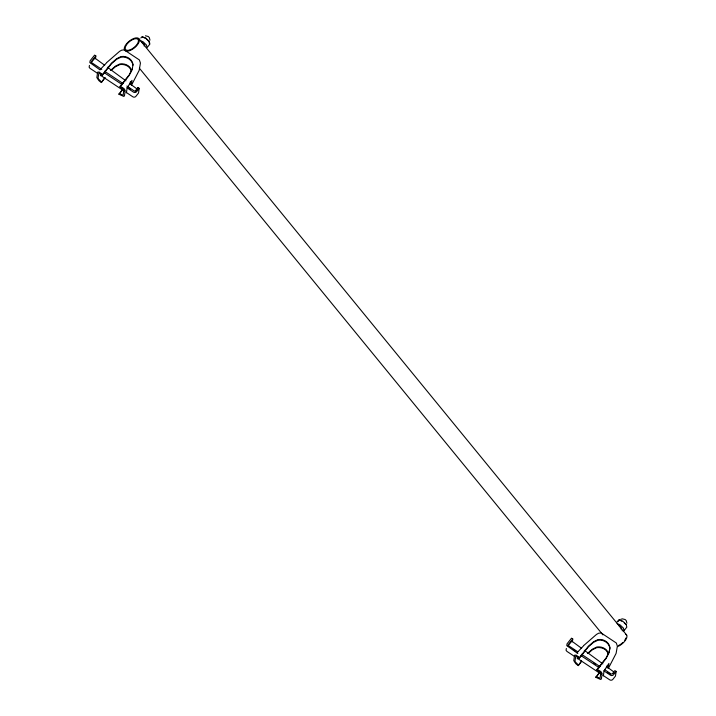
<?xml version="1.0" encoding="UTF-8"?>
<svg xmlns="http://www.w3.org/2000/svg" width="716" height="716" viewBox="0 0 716 716"><rect width="100%" height="100%" fill="white"/><g stroke="black" fill="none" stroke-linecap="round" stroke-linejoin="round"><path stroke-width="1.07" d="M95.434 58.73L95.846 55.938L94.61 55.114L90.127 60.779L89.831 62.569L99.972 69.846M100.508 75.726L100.822 73.667M101.421 81.901L98.011 78.518L98.826 73.068L102.433 75.171L102.522 74.527L99.148 72.03L97.662 72.155L96.848 77.605L98.987 80.711L101.332 82.546L104.652 77.82M132.218 69.004L129.229 74.831L120.19 86.269L123.94 88.498L125.246 90.484L124.432 95.935L123.734 96.418L118.99 94.288L122.964 88.748M119.089 93.644L123.125 95.21L123.94 89.751L120.1 86.904L120.19 86.269M126.41 92.803L127.18 87.665L131.995 80.362L131.377 84.461M129.918 84.757L130.375 81.678M137.705 89.411L137.982 87.549L139.226 88.372L138.528 93.026L135.915 96.329A2.273 2.058 8.5 0 1 132.746 96.749L126.24 92.418M572.352 641.787L572.773 638.994L571.538 638.171L567.054 643.836L566.759 645.626L577.83 653.52M577.436 658.774L577.74 656.724M578.349 664.958L574.939 661.575L575.753 656.125L579.36 658.228L579.45 657.583L576.076 655.086L574.59 655.212L573.776 660.662L575.906 663.768L578.251 665.603L581.58 660.877M579.45 657.583L588.489 646.154L593.6 641.724L598.003 639.603C603.445 638.708 609.039 641.912 609.987 647.559L609.146 652.061L606.157 657.888L597.117 669.326L600.858 671.554L602.165 673.541L601.351 678.992L600.661 679.475L595.918 677.345L599.892 671.805M596.016 676.701L600.044 678.267L600.858 672.807L597.019 669.961L597.117 669.326M603.337 675.859L604.107 670.722L608.913 663.419L608.153 668.547M606.846 667.813L607.15 665.764M604.734 669.728L611.24 674.051L612.296 673.908L614.91 670.606L616.154 671.429L615.456 676.083L612.842 679.386A2.273 2.058 8.5 0 1 609.674 679.806L603.167 675.474M89.428 65.433L89.142 67.223L89.983 68.324L97.421 73.265M566.356 648.49L566.061 650.28L566.911 651.381L574.348 656.321M129.632 74.509L132.129 69.649L133.06 64.503C132.111 58.855 126.517 55.651 121.085 56.546L116.672 58.676L111.562 63.098L102.522 74.527M131.484 85.213L139.173 70.356L140.443 63.053L139.369 59.938L124.253 49.896L121.711 50.156L119.59 51.346L106.586 62.659M608.412 668.27L616.1 653.413L617.371 646.109L616.297 642.995L601.18 632.953L598.639 633.212L596.518 634.403L583.504 645.716M95.846 55.938L91.362 61.603L91.55 62.569L101.779 69.362M102.433 75.171L111.472 63.733L116.583 59.312L120.986 57.182C126.428 56.295 132.012 59.5 132.961 65.147M101.332 82.546L105.198 77.65M120.1 86.904L129.131 75.475M118.99 94.288L122.866 89.384M137.982 87.549L135.369 90.851L134.313 90.995L126.875 86.054M135.261 91.576L137.087 89.419M139.226 88.372L136.613 91.675A2.273 2.058 8.5 0 1 133.445 92.096L126.938 87.773M572.773 638.994L568.289 644.66L568.477 645.626L577.776 651.802M579.36 658.228L588.391 646.79L593.51 642.368L597.914 640.238C603.355 639.352 608.94 642.556 609.889 648.204L609.048 652.706L606.058 658.532L597.019 669.961M578.251 665.603L581.482 661.521M616.619 622.508L619 619.671L622.786 621.22L626.258 624.549L626.804 627.153L623.976 630.733L622.106 630.68M595.918 677.345L599.793 672.44M616.154 671.429L613.54 674.732A2.273 2.058 8.5 0 1 610.372 675.152L603.865 670.829M140.828 38.02L142.072 36.614L145.858 38.163L149.34 41.492L149.877 44.097L147.049 47.677L146.503 45.072L143.03 41.743L139.244 40.194M618.221 621.336L619.349 620.083L621.909 621.121M100.115 69.676L106.192 63.214M577.042 652.732L583.119 646.271M613.281 673.255L614.015 672.476M110.461 70.472L115.571 66.051L119.975 63.921C124.96 63.187 130.581 65.702 131.592 71.018M111.096 70.481L115.482 66.695L119.885 64.565C124.861 63.831 130.482 66.346 131.502 71.654M587.389 653.529L592.499 649.108L596.902 646.978C601.888 646.244 607.508 648.759 608.519 654.075M588.024 653.538L592.4 649.752L596.804 647.622C601.359 647.04 606.899 648.938 608.063 653.851M144.077 45.931L144.784 45.377L143.853 43.873L141.992 42.548M621.005 628.988L621.712 628.433L618.919 625.605M104.697 65.263L94.959 58.13L91.263 62.328L91.442 63.294M581.625 648.32L571.887 641.187L568.182 645.385L568.37 646.342M620.853 619.286L622.392 618.857L625.14 619.537L626.232 620.584L626.912 623.188M145.464 35.8L148.212 36.48L149.304 37.527L149.984 40.132M142.421 37.026L145.831 38.413L148.955 41.412L149.447 43.757M617.12 623.645L619.958 624.8L623.43 628.129L623.976 630.733M104.563 71.215L123.161 83.575M127.699 87.388L130.491 89.24M104.626 72.942L122.293 84.676M100.213 75.117L124.387 91.183M581.49 654.272L600.089 666.632M573.015 649.439L575.807 651.292M593.466 663.034L595.327 664.269M607.419 672.297L610.202 674.15M580.622 655.382L599.211 667.733M577.132 658.174L601.306 674.239M107.355 67.215L125.953 80.836M129.489 83.432L137.463 89.276M584.283 650.271L602.872 663.893M606.416 666.489L613.505 671.68M624.325 622.974L625.882 624.468M139.11 39.004A9.165 4.251 -39.3 0 1 129.999 50.532A9.165 4.251 -39.3 0 1 126.347 44.034A9.165 4.251 -39.3 0 1 139.11 39.004L626.679 635.083M139.387 68.208L602.899 634.868M625.515 634.125A9.165 4.251 -39.3 0 1 625.695 639.916A9.165 4.251 -39.3 0 1 617.568 646.602M625.838 638.054A8.028 3.723 -39.3 0 1 624.728 640.274M622.822 642.52A8.028 3.723 -39.3 0 1 618.642 645.483M130.222 49.789A8.028 3.723 -39.3 0 0 138.206 39.693A8.028 3.723 -39.3 0 0 127.027 44.097A8.028 3.723 -39.3 0 0 130.222 49.789"/></g></svg>
